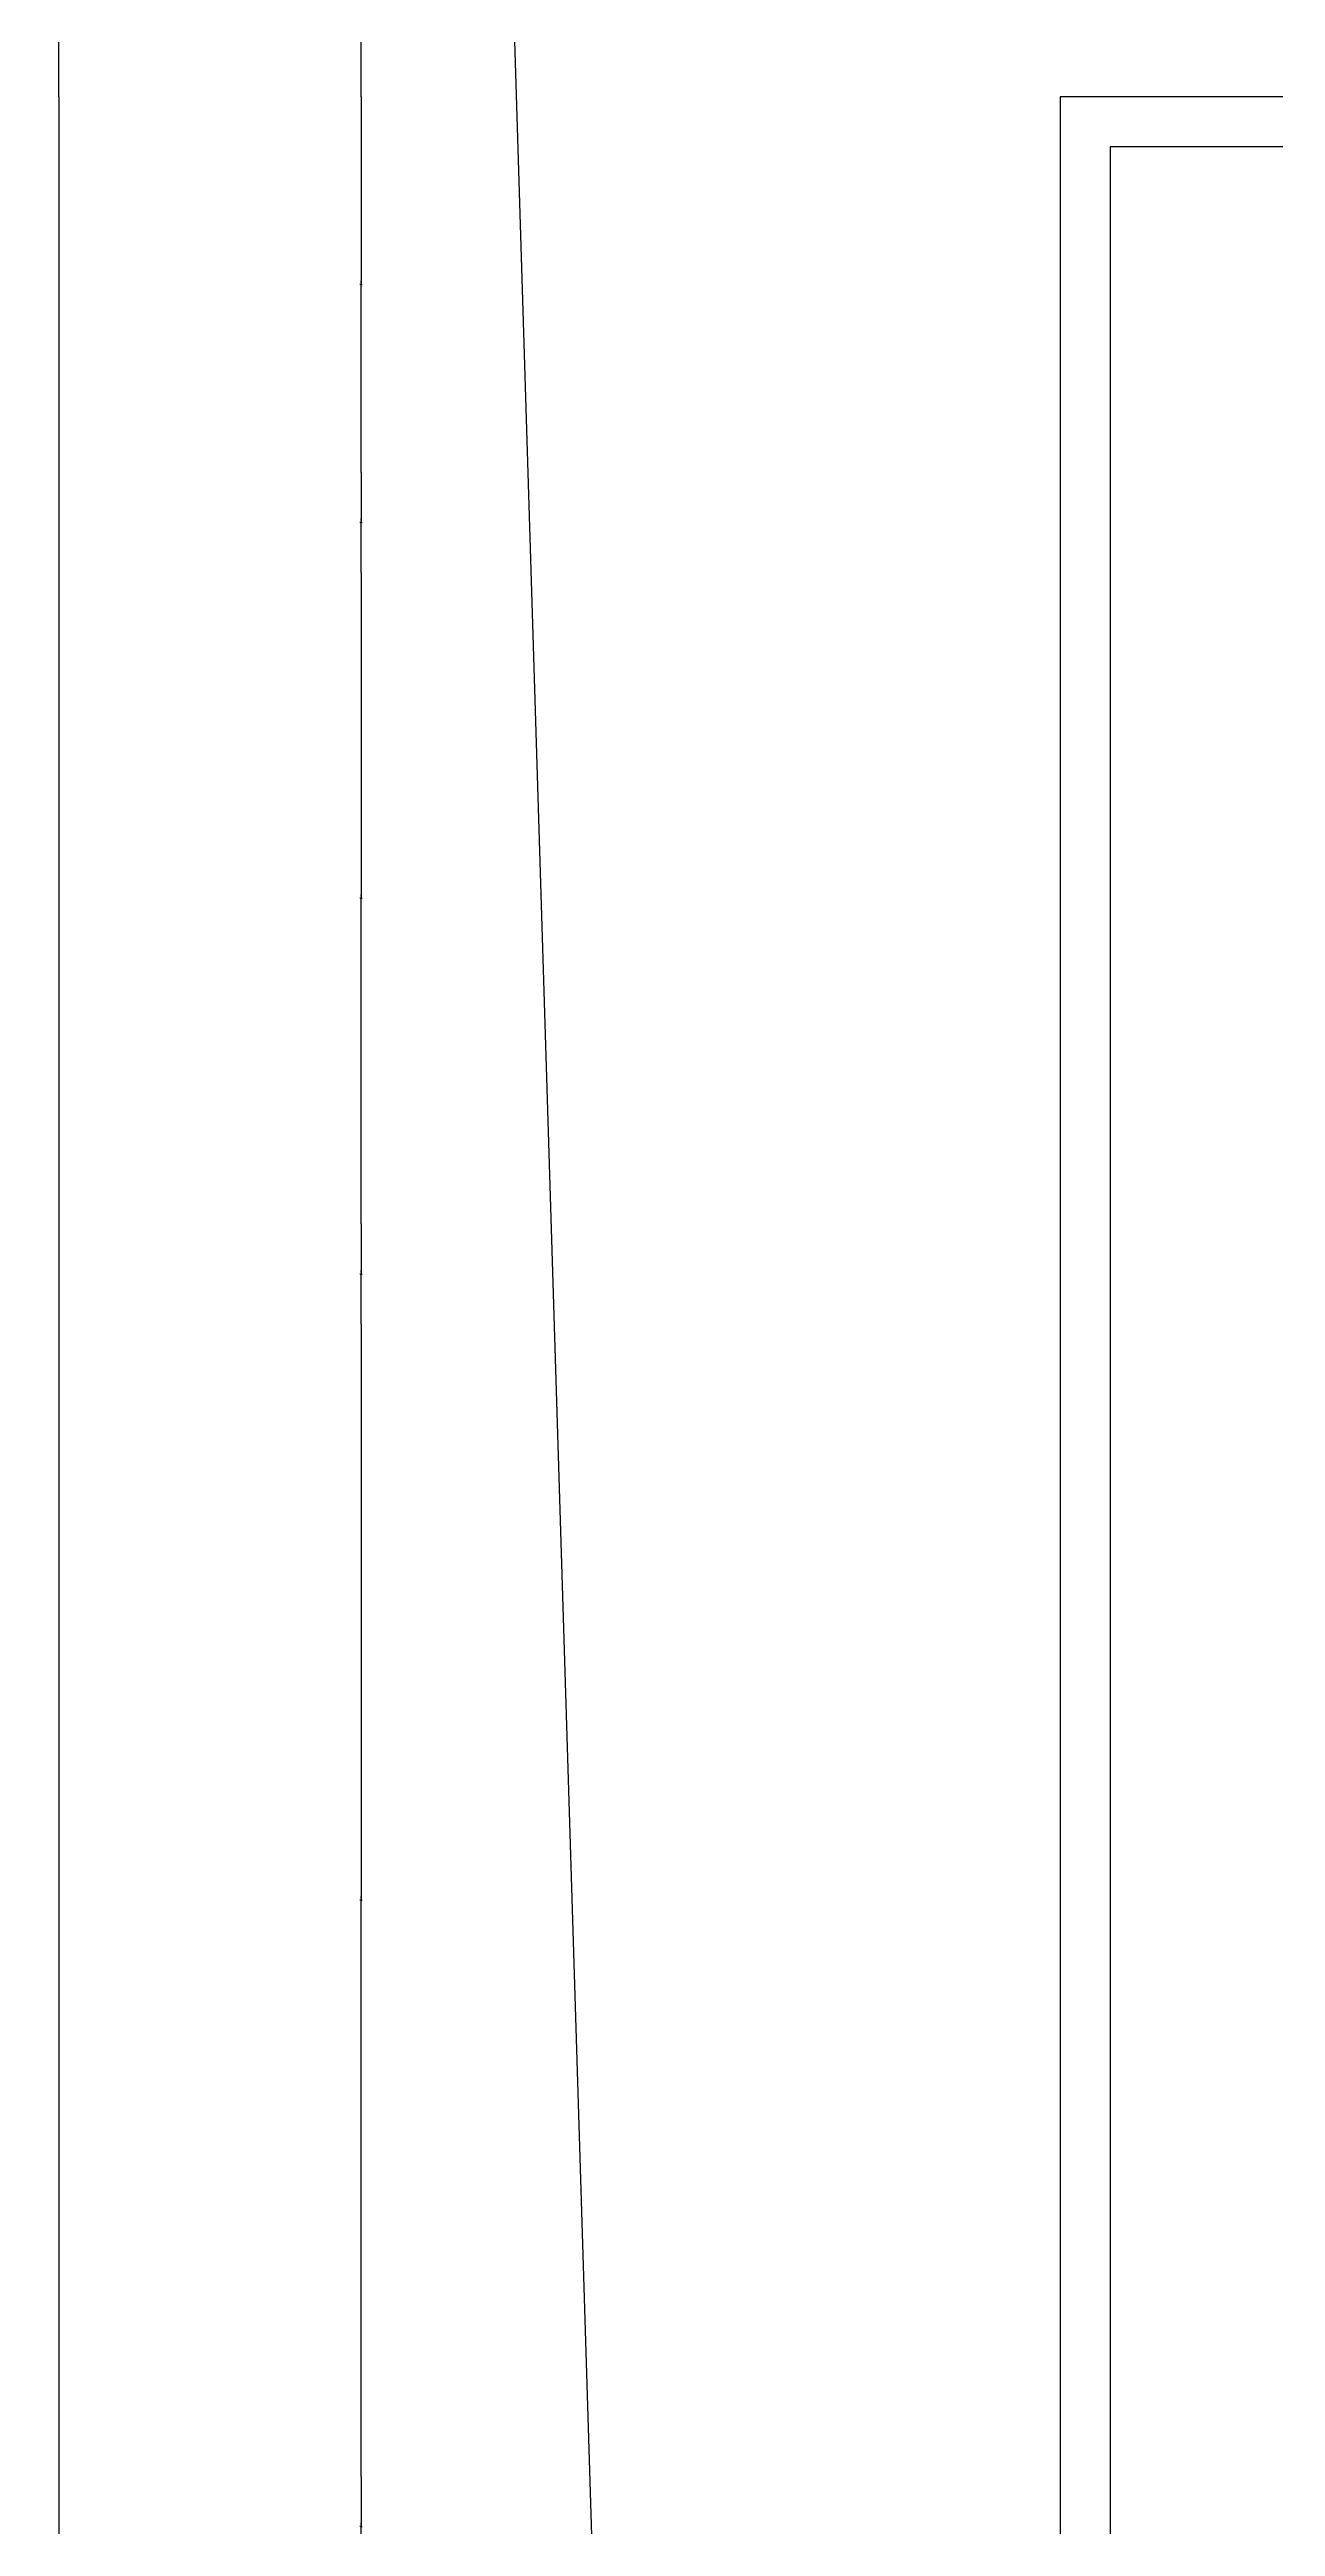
# Model space of a CAD drawing. Header units: metres. Extents: x 223 to 5327, y 242 to 6977.
# Drawn here: x 224 to 713, y 5028 to 6016 of the extents above; entities that cross this region are included whole.
import ezdxf

# ---------------------------------------------------------------- set-up
doc = ezdxf.new("R2010")
doc.units = ezdxf.units.M
for name, color, linetype in [('3', 3, 'Continuous'), ('4', 4, 'Continuous'), ('DIM', 3, 'Continuous')]:
    doc.layers.add(name, color=color, linetype=linetype)
doc.dimstyles.get("Standard").update_dxf_attribs({"dimtxt": 2.5, "dimasz": 2.5, "dimexe": 1.25, "dimexo": 0.625, "dimtad": 1, "dimcen": 2.5, "dimazin": 3, "dimtfac": 1, "dimtmove": 0, "dimatfit": 3})

# ---------------------------------------------------------------- blocks, each defined once
blk = doc.blocks.new('*D18')
for p, q in [((347.91, 5507.6), (347.91, 5277.6)), ((347.66, 5277.6), (347.41, 5277.6)), ((347.91, 5047.6), (347.91, 5277.6)), ((347.91, 5277.6), (347.91, 5277.6)), ((348.16, 5277.6), (348.41, 5277.6))]:
    blk.add_line(p, q)
at = {"layer": 'Defpoints'}
for p in [(347.91, 5507.6), (347.91, 5277.6), (347.91, 5047.6)]:
    blk.add_point(p, dxfattribs=at)
at = {"layer": 'DIM', "insert": (347.91, 5278.725), "char_height": 1, "attachment_point": 5}
blk.add_mtext('0', dxfattribs=at)
blk = doc.blocks.new('*D19')
for p, q in [((227.36, 5997.6), (227.36, 4797.6)), ((224.11, 4797.6), (223.61, 4797.6)), ((223.86, 3597.6), (223.86, 4797.6)), ((227.61, 4797.6), (227.11, 4797.6))]:
    blk.add_line(p, q)
at = {"layer": 'Defpoints'}
for p in [(227.36, 5997.6), (227.36, 4797.6), (223.86, 3597.6)]:
    blk.add_point(p, dxfattribs=at)
at = {"layer": 'DIM', "insert": (225.61, 4797.6), "char_height": 1, "attachment_point": 5}
blk.add_mtext('3,5', dxfattribs=at)
blk = doc.blocks.new('*D35')
for p, q in [((347.91, 5047.6), (347.91, 5027.6)), ((347.66, 5027.6), (347.41, 5027.6)), ((347.91, 5007.6), (347.91, 5027.6)), ((347.91, 5027.6), (347.91, 5027.6)), ((348.16, 5027.6), (348.41, 5027.6))]:
    blk.add_line(p, q)
at = {"layer": 'Defpoints'}
for p in [(347.91, 5047.6), (347.91, 5027.6), (347.91, 5007.6)]:
    blk.add_point(p, dxfattribs=at)
at = {"layer": 'DIM', "insert": (347.91, 5028.725), "char_height": 1, "attachment_point": 5}
blk.add_mtext('0', dxfattribs=at)
blk = doc.blocks.new('*D50')
for p, q in [((344.4, 6497.6), (344.4, 6247.6)), ((344.65, 6247.6), (347.66, 6247.6)), ((347.91, 5997.6), (347.91, 6247.6))]:
    blk.add_line(p, q)
at = {"layer": 'Defpoints'}
for p in [(344.4, 6497.6), (344.4, 6247.6), (347.91, 5997.6)]:
    blk.add_point(p, dxfattribs=at)
at = {"layer": 'DIM', "insert": (346.155, 6248.725), "char_height": 1, "attachment_point": 5}
blk.add_mtext('3,51', dxfattribs=at)
blk = doc.blocks.new('*D51')
for p, q in [((223.86, 6497.6), (223.86, 6247.6)), ((227.36, 5997.6), (227.36, 6247.6))]:
    blk.add_line(p, q)
at = {"layer": 'Defpoints'}
for p in [(223.86, 6497.6), (223.86, 6247.6), (227.36, 5997.6)]:
    blk.add_point(p, dxfattribs=at)
at = {"layer": 'DIM', "insert": (225.61, 6247.6), "char_height": 1, "attachment_point": 5}
blk.add_mtext('3,5', dxfattribs=at)
blk = doc.blocks.new('*D52')
for p, q in [((347.91, 5997.6), (347.91, 5922.6)), ((347.66, 5922.6), (347.41, 5922.6)), ((347.91, 5847.6), (347.91, 5922.6)), ((347.91, 5922.6), (347.91, 5922.6)), ((348.16, 5922.6), (348.41, 5922.6))]:
    blk.add_line(p, q)
at = {"layer": 'Defpoints'}
for p in [(347.91, 5997.6), (347.91, 5922.6), (347.91, 5847.6)]:
    blk.add_point(p, dxfattribs=at)
at = {"layer": 'DIM', "insert": (347.91, 5923.725), "char_height": 1, "attachment_point": 5}
blk.add_mtext('0', dxfattribs=at)
blk = doc.blocks.new('*D53')
for p, q in [((347.91, 5847.6), (347.91, 5827.6)), ((347.66, 5827.6), (347.41, 5827.6)), ((347.91, 5807.6), (347.91, 5827.6)), ((347.91, 5827.6), (347.91, 5827.6)), ((348.16, 5827.6), (348.41, 5827.6))]:
    blk.add_line(p, q)
at = {"layer": 'Defpoints'}
for p in [(347.91, 5847.6), (347.91, 5827.6), (347.91, 5807.6)]:
    blk.add_point(p, dxfattribs=at)
at = {"layer": 'DIM', "insert": (347.91, 5828.725), "char_height": 1, "attachment_point": 5}
blk.add_mtext('0', dxfattribs=at)
blk = doc.blocks.new('*D54')
for p, q in [((347.91, 5807.6), (347.91, 5677.6)), ((347.66, 5677.6), (347.41, 5677.6)), ((347.91, 5547.6), (347.91, 5677.6)), ((347.91, 5677.6), (347.91, 5677.6)), ((348.16, 5677.6), (348.41, 5677.6))]:
    blk.add_line(p, q)
at = {"layer": 'Defpoints'}
for p in [(347.91, 5807.6), (347.91, 5677.6), (347.91, 5547.6)]:
    blk.add_point(p, dxfattribs=at)
at = {"layer": 'DIM', "insert": (347.91, 5678.725), "char_height": 1, "attachment_point": 5}
blk.add_mtext('0', dxfattribs=at)
blk = doc.blocks.new('*D55')
for p, q in [((347.91, 5547.6), (347.91, 5527.6)), ((347.66, 5527.6), (347.41, 5527.6)), ((347.91, 5507.6), (347.91, 5527.6)), ((347.91, 5527.6), (347.91, 5527.6)), ((348.16, 5527.6), (348.41, 5527.6))]:
    blk.add_line(p, q)
at = {"layer": 'Defpoints'}
for p in [(347.91, 5547.6), (347.91, 5527.6), (347.91, 5507.6)]:
    blk.add_point(p, dxfattribs=at)
at = {"layer": 'DIM', "insert": (347.91, 5528.725), "char_height": 1, "attachment_point": 5}
blk.add_mtext('0', dxfattribs=at)

msp = doc.modelspace()

# ---------------------------------------------------------------- linework, layer by layer
at = {"layer": '3'}
msp.add_line((392.02, 6575.83), (498.69, 3121.73), dxfattribs=at)
msp.add_lwpolyline([(646.91, 3617.6), (3606.91, 3617.6), (3606.91, 5977.6), (646.91, 5977.6)], close=True, dxfattribs=at)
at = {"layer": '4'}
msp.add_lwpolyline([(626.91, 3597.6), (3626.91, 3597.6), (3626.91, 5997.6), (626.91, 5997.6)], close=True, dxfattribs=at)

# ---------------------------------------------------------------- dimensions: what is measured, and where the dimension line sits
at = {"layer": 'DIM'}
for base, p1, p2, picture, middle in [((223.86, 6247.6), (223.86, 6497.6), (227.36, 5997.6), '*D51', (225.61, 6247.6)), ((344.4, 6247.6), (344.4, 6497.6), (347.91, 5997.6), '*D50', (346.155, 6248.725)), ((227.36, 4797.6), (227.36, 5997.6), (223.86, 3597.6), '*D19', (225.61, 4797.6)), ((347.91, 5922.6), (347.91, 5997.6), (347.91, 5847.6), '*D52', (347.91, 5923.725)), ((347.91, 5827.6), (347.91, 5847.6), (347.91, 5807.6), '*D53', (347.91, 5828.725)), ((347.91, 5677.6), (347.91, 5807.6), (347.91, 5547.6), '*D54', (347.91, 5678.725)), ((347.91, 5527.6), (347.91, 5547.6), (347.91, 5507.6), '*D55', (347.91, 5528.725)), ((347.91, 5277.6), (347.91, 5507.6), (347.91, 5047.6), '*D18', (347.91, 5278.725)), ((347.91, 5027.6), (347.91, 5047.6), (347.91, 5007.6), '*D35', (347.91, 5028.725))]:
    dim = msp.add_linear_dim(base=base, p1=p1, p2=p2, dimstyle='Standard', dxfattribs=at)
    dim.commit()
    dim.dimension.update_dxf_attribs({"geometry": picture, "text_midpoint": middle})

doc.saveas('drawing.dxf')
